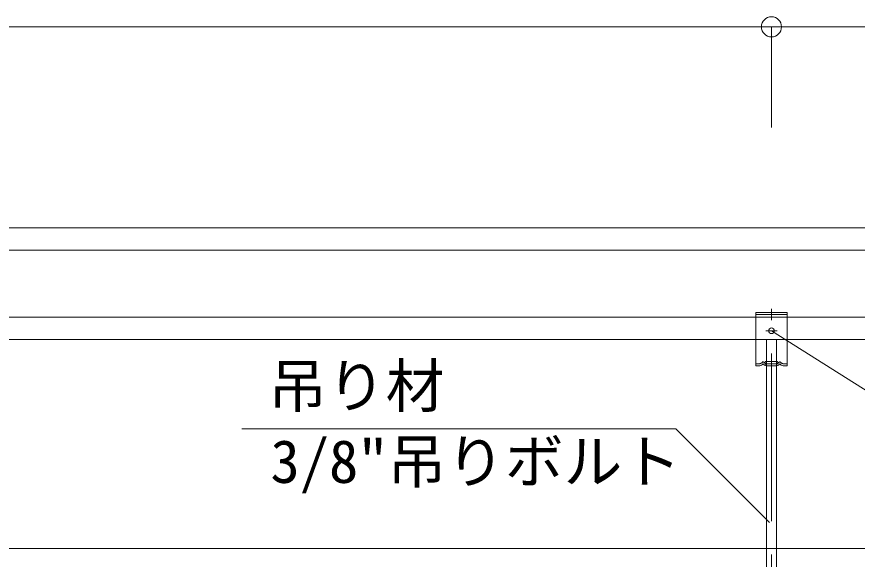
# Model space of a CAD drawing. Units: millimetres on the paper, with parts at other scales. Extents: x -195 to 195, y -135 to 132.
# Drawn here: x 58.67 to 83.73, y 52.54 to 68.72 of the extents above; entities that cross this region are included whole.
import ezdxf
from ezdxf.enums import TextEntityAlignment as Align

# ---------------------------------------------------------------- set-up
doc = ezdxf.new("R2010")
doc.units = ezdxf.units.MM
doc.header["$PDMODE"] = 32
doc.header["$PDSIZE"] = 0.6
doc.linetypes.add('CHAIN1', pattern=[8, 5, -1, 1, -1])
doc.linetypes.add('DASHED1', pattern=[1.8, 1.2, -0.6])
for name, color, linetype, lineweight in [('6-0_中心線', 4, 'CHAIN1', 9), ('6-1_吊り材', 7, 'Continuous', 18), ('6-5_寸法', 4, 'Continuous', 9), ('6-6_文字', 7, 'Continuous', 18), ('6-9_躯体他', 4, 'Continuous', 9), ('6-B_補強金具・金具・その他', 3, 'Continuous', 18)]:
    doc.layers.add(name, color=color, linetype=linetype, lineweight=lineweight)
doc.styles.add('ＭＳ ゴシック', font='')
doc.styles.get('ＭＳ ゴシック').set_extended_font_data('MS Gothic')

msp = doc.modelspace()

# ---------------------------------------------------------------- linework, layer by layer
at = {"layer": '6-0_中心線'}
for p, q in [((81.172, 45.673), (81.172, 60.009)), ((81.338, 59.353), (81.005, 59.353))]:
    msp.add_line(p, q, dxfattribs=at)
at = {"layer": '6-1_吊り材', "linetype": 'DASHED1'}
for p, q in [((81.022, 58.303), (81.022, 59.09)), ((81.322, 58.303), (81.322, 59.09))]:
    msp.add_line(p, q, dxfattribs=at)
at = {"layer": '6-1_吊り材'}
for p, q in [((81.022, 47.44), (81.022, 58.303)), ((81.322, 47.44), (81.322, 58.303))]:
    msp.add_line(p, q, dxfattribs=at)
at = {"layer": '6-5_寸法'}
for p, q in [((81.172, 68.424), (21.172, 68.424)), ((154.085, 68.424), (81.172, 68.424)), ((81.172, 68.424), (81.172, 65.424)), ((36.172, 52.854), (96.839, 52.854))]:
    msp.add_line(p, q, dxfattribs=at)
at = {"layer": '6-5_寸法', "color": 3}
msp.add_point((81.172, 68.424), dxfattribs=at)
at = {"layer": '6-6_文字'}
for p, q in [((78.319, 56.431), (65.377, 56.431)), ((81.118, 53.632), (78.319, 56.431))]:
    msp.add_line(p, q, dxfattribs=at)
msp.add_lwpolyline([(81.172, 59.353), (86.125, 56.228), (97.231, 56.228)], dxfattribs=at)
at = {"layer": '6-9_躯体他'}
for p, q in [((6.172, 62.424), (154.313, 62.424)), ((6.172, 61.757), (154.295, 61.757)), ((6.172, 59.757), (154.184, 59.757)), ((6.172, 59.09), (154.129, 59.09))]:
    msp.add_line(p, q, dxfattribs=at)
at = {"layer": '6-B_補強金具・金具・その他'}
for p, q in [((80.705, 59.903), (80.705, 58.303)), ((80.705, 59.09), (81.639, 59.09)), ((80.989, 58.433), (81.022, 58.433)), ((80.822, 58.303), (80.705, 58.303)), ((81.022, 58.303), (81.322, 58.303)), ((81.522, 58.303), (81.639, 58.303))]:
    msp.add_line(p, q, dxfattribs=at)
at = {"layer": '6-B_補強金具・金具・その他', "linetype": 'DASHED1'}
for p, q in [((80.705, 59.836), (81.639, 59.836)), ((80.989, 58.433), (81.322, 58.433)), ((81.022, 58.367), (81.022, 58.433)), ((81.355, 58.433), (81.322, 58.433)), ((81.322, 58.367), (81.322, 58.433)), ((80.822, 58.369), (80.705, 58.369)), ((81.022, 58.369), (81.322, 58.369)), ((81.522, 58.369), (81.639, 58.369))]:
    msp.add_line(p, q, dxfattribs=at)
at = {"layer": '6-B_補強金具・金具・その他'}
msp.add_lwpolyline([(80.705, 59.903), (81.639, 59.903), (81.639, 58.303)], dxfattribs=at)
msp.add_circle((81.172, 59.353), 0.0833, dxfattribs=at)
at = {"layer": '6-B_補強金具・金具・その他', "linetype": 'DASHED1'}
for centre, radius, start, end in [((80.777, 58.544), 0.181, 284.2575, 323.1226), ((81.066, 58.544), 0.181, 216.8774, 255.7425), ((80.957, 58.428), 0.0319, 297.7261, 9.1438), ((81.277, 58.544), 0.181, 284.2575, 323.1226), ((81.387, 58.428), 0.0319, 170.8562, 242.2739), ((81.566, 58.544), 0.181, 216.8774, 255.7425), ((80.989, 58.367), 0.0333, 270, 0), ((81.355, 58.367), 0.0333, 180, 270)]:
    msp.add_arc(centre, radius, start, end, dxfattribs=at)
at = {"layer": '6-B_補強金具・金具・その他'}
for centre, start, end in [((80.777, 58.478), 284.2575, 323.1226), ((81.066, 58.478), 216.8774, 255.7425), ((81.277, 58.478), 284.2575, 323.1226), ((81.566, 58.478), 216.8774, 255.7425)]:
    msp.add_arc(centre, 0.181, start, end, dxfattribs=at)

# ---------------------------------------------------------------- texts
at = {"layer": '6-6_文字', "style": 'ＭＳ ゴシック'}
for s, p in [('吊り材', (66.171, 56.683)), ('3/8"吊りボルト', (66.234, 54.428))]:
    msp.add_text(s, height=1.283, dxfattribs=at).set_placement(p, align=Align.BOTTOM_LEFT)

doc.saveas('drawing.dxf')
